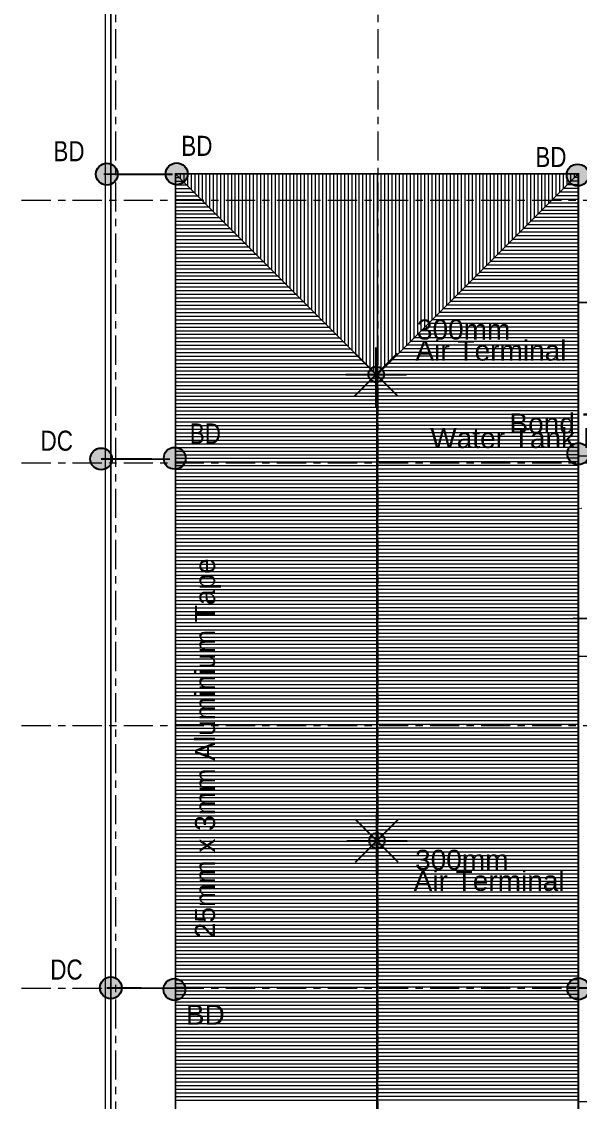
# Model space of a CAD drawing. Header units: millimetres. Extents: x -102814 to 1322625, y 211403 to 563075.
# Drawn here: x 841822 to 857117, y 324531 to 354141 of the extents above; entities that cross this region are included whole.
import ezdxf

# ---------------------------------------------------------------- set-up
doc = ezdxf.new("R2010")
doc.units = ezdxf.units.MM
doc.header["$LTSCALE"] = 100
for name, pattern in [('HIDDEN', [9.525, 6.35, -3.175]), ('HIDDEN2', [4.7625, 3.175, -1.5875]), ('IDA - Grid Line', [14, 8, -2, 2, -2])]:
    doc.linetypes.add(name, pattern=pattern)
doc.layers.add('0-1', color=8, linetype='Continuous', lineweight=5)
doc.layers.add('E-_LGTN----_E-', color=1, linetype='Continuous')
doc.layers.add('E-Lgtn----E', color=240, linetype='Continuous')
doc.styles.add('Arial', font='arial.ttf', dxfattribs={"height": 375})
doc.linetypes.add('FENCELINE2', pattern='A,6.35,-2.54,[132,ltypeshp.shx,S=2.54,R=0,X=-2.54,Y=0],-2.54,25.4', length=36.83)

# ---------------------------------------------------------------- blocks, each defined once
blk = doc.blocks.new('blk2 roof 1082023')
at = {"layer": '0-1', "linetype": 'IDA - Grid Line'}
for p, q in [((-36000, 8289), (-36000, -83807)), ((-28800, 8289), (-28800, -83807)), ((-38572, -21600), (7184, -21600)), ((-38572, -28800), (7184, -28800)), ((-38572, -36000), (7184, -36000)), ((-38572, -43200), (7310, -43200))]:
    blk.add_line(p, q, dxfattribs=at)
at = {"layer": '0-1'}
for p, q in [((-36275, -79475), (-36275, 275)), ((-36125, 125), (-36125, -79325)), ((-34350, -20875), (-34350, -20875)), ((-28828, -26397), (-34350, -20875)), ((-23307, -20875), (-34350, -20875)), ((-34350, -20875), (-28828, -26397)), ((-34350, -20875), (-34350, -58350)), ((-34350, -20975), (-34250, -20975)), ((-34321, -20875), (-34321, -20904)), ((-34221, -20875), (-34221, -21004)), ((-34121, -20875), (-34121, -21104)), ((-34021, -20875), (-34021, -21204)), ((-33921, -20875), (-33921, -21304)), ((-33821, -20875), (-33821, -21404)), ((-33721, -20875), (-33721, -21504)), ((-33621, -20875), (-33621, -21604)), ((-33521, -20875), (-33521, -21704)), ((-33421, -20875), (-33421, -21804)), ((-33321, -20875), (-33321, -21904)), ((-33221, -20875), (-33221, -22004)), ((-33121, -20875), (-33121, -22104)), ((-33021, -20875), (-33021, -22204)), ((-32921, -20875), (-32921, -22304)), ((-32821, -20875), (-32821, -22404)), ((-32721, -20875), (-32721, -22504)), ((-32621, -20875), (-32621, -22604)), ((-32521, -20875), (-32521, -22704)), ((-32421, -20875), (-32421, -22804)), ((-32321, -20875), (-32321, -22904)), ((-32221, -20875), (-32221, -23004)), ((-32121, -20875), (-32121, -23104)), ((-32021, -20875), (-32021, -23204)), ((-31921, -20875), (-31921, -23304)), ((-31821, -20875), (-31821, -23404)), ((-31721, -20875), (-31721, -23504)), ((-31621, -20875), (-31621, -23604)), ((-31521, -20875), (-31521, -23704)), ((-31421, -20875), (-31421, -23804)), ((-31321, -20875), (-31321, -23904)), ((-31221, -20875), (-31221, -24004)), ((-31121, -20875), (-31121, -24104)), ((-31021, -20875), (-31021, -24204)), ((-30921, -20875), (-30921, -24304)), ((-30821, -20875), (-30821, -24404)), ((-30721, -20875), (-30721, -24504)), ((-30621, -20875), (-30621, -24604)), ((-30521, -20875), (-30521, -24704)), ((-30421, -20875), (-30421, -24804)), ((-30321, -20875), (-30321, -24904)), ((-30221, -20875), (-30221, -25004)), ((-30121, -20875), (-30121, -25104)), ((-30021, -20875), (-30021, -25204)), ((-29921, -20875), (-29921, -25304)), ((-29821, -20875), (-29821, -25404)), ((-29721, -20875), (-29721, -25504)), ((-29621, -20875), (-29621, -25604)), ((-29521, -20875), (-29521, -25704)), ((-29421, -20875), (-29421, -25804)), ((-29321, -20875), (-29321, -25904)), ((-29221, -20875), (-29221, -26004)), ((-29121, -20875), (-29121, -26104)), ((-29021, -20875), (-29021, -26204)), ((-28921, -20875), (-28921, -26304)), ((-23307, -20875), (-28828, -26397)), ((-28828, -26397), (-23307, -20875)), ((-28821, -20875), (-28821, -26389)), ((-28721, -20875), (-28721, -26289)), ((-28621, -20875), (-28621, -26189)), ((-28521, -20875), (-28521, -26089)), ((-28421, -20875), (-28421, -25989)), ((-28321, -20875), (-28321, -25889)), ((-28221, -20875), (-28221, -25789)), ((-28121, -20875), (-28121, -25689)), ((-28021, -20875), (-28021, -25589)), ((-27921, -20875), (-27921, -25489)), ((-27821, -20875), (-27821, -25389)), ((-27721, -20875), (-27721, -25289)), ((-27621, -20875), (-27621, -25189)), ((-27521, -20875), (-27521, -25089)), ((-27421, -20875), (-27421, -24989)), ((-27321, -20875), (-27321, -24889)), ((-27221, -20875), (-27221, -24789)), ((-27121, -20875), (-27121, -24689)), ((-27021, -20875), (-27021, -24589)), ((-26921, -20875), (-26921, -24489)), ((-26821, -20875), (-26821, -24389)), ((-26721, -20875), (-26721, -24289)), ((-26621, -20875), (-26621, -24189)), ((-26521, -20875), (-26521, -24089)), ((-26421, -20875), (-26421, -23989)), ((-26321, -20875), (-26321, -23889)), ((-26221, -20875), (-26221, -23789)), ((-26121, -20875), (-26121, -23689)), ((-26021, -20875), (-26021, -23589)), ((-25921, -20875), (-25921, -23489)), ((-25821, -20875), (-25821, -23389)), ((-25721, -20875), (-25721, -23289)), ((-25621, -20875), (-25621, -23189)), ((-25521, -20875), (-25521, -23089)), ((-25421, -20875), (-25421, -22989)), ((-25321, -20875), (-25321, -22889)), ((-25221, -20875), (-25221, -22789)), ((-25121, -20875), (-25121, -22689)), ((-25021, -20875), (-25021, -22589)), ((-24921, -20875), (-24921, -22489)), ((-24821, -20875), (-24821, -22389)), ((-24721, -20875), (-24721, -22289)), ((-24621, -20875), (-24621, -22189)), ((-24521, -20875), (-24521, -22089)), ((-24421, -20875), (-24421, -21989)), ((-24321, -20875), (-24321, -21889)), ((-24221, -20875), (-24221, -21789)), ((-24121, -20875), (-24121, -21689)), ((-24021, -20875), (-24021, -21589)), ((-23921, -20875), (-23921, -21489)), ((-23821, -20875), (-23821, -21389)), ((-23721, -20875), (-23721, -21289)), ((-23621, -20875), (-23621, -21189)), ((-23521, -20875), (-23521, -21089)), ((-23421, -20875), (-23421, -20989)), ((-23307, -20975), (-23407, -20975)), ((-23321, -20875), (-23321, -20889)), ((-23307, -20875), (-23307, -20875)), ((-23307, -58350), (-23307, -20875)), ((-34350, -21075), (-34150, -21075)), ((-34350, -21175), (-34050, -21175)), ((-34350, -21275), (-33950, -21275)), ((-23307, -21275), (-23707, -21275)), ((-23307, -21175), (-23607, -21175)), ((-23307, -21075), (-23507, -21075)), ((-34350, -21375), (-33850, -21375)), ((-34350, -21475), (-33750, -21475)), ((-34350, -21575), (-33650, -21575)), ((-23307, -21575), (-24007, -21575)), ((-23307, -21475), (-23907, -21475)), ((-23307, -21375), (-23807, -21375)), ((-34350, -21675), (-33550, -21675)), ((-34350, -21775), (-33450, -21775)), ((-34350, -21875), (-33350, -21875)), ((-23307, -21875), (-24307, -21875)), ((-23307, -21775), (-24207, -21775)), ((-23307, -21675), (-24107, -21675)), ((-34350, -21975), (-33250, -21975)), ((-34350, -22075), (-33150, -22075)), ((-34350, -22175), (-33050, -22175)), ((-23307, -22175), (-24607, -22175)), ((-23307, -22075), (-24507, -22075)), ((-23307, -21975), (-24407, -21975)), ((-34350, -22275), (-32950, -22275)), ((-34350, -22375), (-32850, -22375)), ((-34350, -22475), (-32750, -22475)), ((-23307, -22475), (-24907, -22475)), ((-23307, -22375), (-24807, -22375)), ((-23307, -22275), (-24707, -22275)), ((-34350, -22575), (-32650, -22575)), ((-34350, -22675), (-32550, -22675)), ((-34350, -22775), (-32450, -22775)), ((-23307, -22775), (-25207, -22775)), ((-23307, -22675), (-25107, -22675)), ((-23307, -22575), (-25007, -22575)), ((-34350, -22875), (-32350, -22875)), ((-34350, -22975), (-32250, -22975)), ((-34350, -23075), (-32150, -23075)), ((-23307, -23075), (-25507, -23075)), ((-23307, -22975), (-25407, -22975)), ((-23307, -22875), (-25307, -22875)), ((-34350, -23175), (-32050, -23175)), ((-34350, -23275), (-31950, -23275)), ((-34350, -23375), (-31850, -23375)), ((-23307, -23375), (-25807, -23375)), ((-23307, -23275), (-25707, -23275)), ((-23307, -23175), (-25607, -23175)), ((-34350, -23475), (-31750, -23475)), ((-34350, -23575), (-31650, -23575)), ((-34350, -23675), (-31550, -23675)), ((-23307, -23675), (-26107, -23675)), ((-23307, -23575), (-26007, -23575)), ((-23307, -23475), (-25907, -23475)), ((-34350, -23775), (-31450, -23775)), ((-34350, -23875), (-31350, -23875)), ((-34350, -23975), (-31250, -23975)), ((-23307, -23975), (-26407, -23975)), ((-23307, -23875), (-26307, -23875)), ((-23307, -23775), (-26207, -23775)), ((-34350, -24075), (-31150, -24075)), ((-34350, -24175), (-31050, -24175)), ((-34350, -24275), (-30950, -24275)), ((-23307, -24275), (-26707, -24275)), ((-23307, -24175), (-26607, -24175)), ((-23307, -24075), (-26507, -24075)), ((-34350, -24375), (-30850, -24375)), ((-34350, -24475), (-30750, -24475)), ((-34350, -24575), (-30650, -24575)), ((-23307, -24575), (-27007, -24575)), ((-23307, -24475), (-26907, -24475)), ((-23307, -24375), (-26807, -24375)), ((-34350, -24675), (-30550, -24675)), ((-34350, -24775), (-30450, -24775)), ((-23307, -24775), (-27207, -24775)), ((-23307, -24675), (-27107, -24675)), ((-34350, -24875), (-30350, -24875)), ((-34350, -24975), (-30250, -24975)), ((-34350, -25075), (-30150, -25075)), ((-23307, -25075), (-27507, -25075)), ((-23307, -24975), (-27407, -24975)), ((-23307, -24875), (-27307, -24875)), ((-34350, -25175), (-30050, -25175)), ((-34350, -25275), (-29950, -25275)), ((-34350, -25375), (-29850, -25375)), ((-23307, -25375), (-27807, -25375)), ((-23307, -25275), (-27707, -25275)), ((-23307, -25175), (-27607, -25175)), ((-34350, -25475), (-29750, -25475)), ((-34350, -25575), (-29650, -25575)), ((-34350, -25675), (-29550, -25675)), ((-23307, -25675), (-28107, -25675)), ((-23307, -25575), (-28007, -25575)), ((-23307, -25475), (-27907, -25475)), ((-34350, -25775), (-29450, -25775)), ((-34350, -25875), (-29350, -25875)), ((-34350, -25975), (-29250, -25975)), ((-23307, -25975), (-28407, -25975)), ((-23307, -25875), (-28307, -25875)), ((-23307, -25775), (-28207, -25775)), ((-34350, -26075), (-29150, -26075)), ((-34350, -26175), (-29050, -26175)), ((-34350, -26275), (-28950, -26275)), ((-23307, -26275), (-28707, -26275)), ((-23307, -26175), (-28607, -26175)), ((-23307, -26075), (-28507, -26075)), ((-34350, -26375), (-28850, -26375)), ((-34350, -26475), (-28828, -26475)), ((-34350, -26575), (-28828, -26575)), ((-28828, -26397), (-28828, -52829)), ((-28828, -52829), (-28828, -26397)), ((-23307, -26475), (-28828, -26475)), ((-23307, -26575), (-28828, -26575)), ((-23307, -26375), (-28807, -26375)), ((-34350, -26675), (-28828, -26675)), ((-34350, -26775), (-28828, -26775)), ((-34350, -26875), (-28828, -26875)), ((-23307, -26675), (-28828, -26675)), ((-23307, -26775), (-28828, -26775)), ((-23307, -26875), (-28828, -26875)), ((-34350, -26975), (-28828, -26975)), ((-34350, -27075), (-28828, -27075)), ((-34350, -27175), (-28828, -27175)), ((-23307, -26975), (-28828, -26975)), ((-23307, -27075), (-28828, -27075)), ((-23307, -27175), (-28828, -27175)), ((-34350, -27275), (-28828, -27275)), ((-34350, -27375), (-28828, -27375)), ((-34350, -27475), (-28828, -27475)), ((-23307, -27275), (-28828, -27275)), ((-23307, -27375), (-28828, -27375)), ((-23307, -27475), (-28828, -27475)), ((-34350, -27575), (-28828, -27575)), ((-34350, -27675), (-28828, -27675)), ((-34350, -27775), (-28828, -27775)), ((-23307, -27575), (-28828, -27575)), ((-23307, -27675), (-28828, -27675)), ((-23307, -27775), (-28828, -27775)), ((-34350, -27875), (-28828, -27875)), ((-34350, -27975), (-28828, -27975)), ((-34350, -28075), (-28828, -28075)), ((-23307, -27875), (-28828, -27875)), ((-23307, -27975), (-28828, -27975)), ((-23307, -28075), (-28828, -28075)), ((-34350, -28175), (-28828, -28175)), ((-34350, -28275), (-28828, -28275)), ((-34350, -28375), (-28828, -28375)), ((-23307, -28175), (-28828, -28175)), ((-23307, -28275), (-28828, -28275)), ((-23307, -28375), (-28828, -28375)), ((-34350, -28475), (-28828, -28475)), ((-34350, -28575), (-28828, -28575)), ((-34350, -28675), (-28828, -28675)), ((-23307, -28475), (-28828, -28475)), ((-23307, -28575), (-28828, -28575)), ((-23307, -28675), (-28828, -28675)), ((-34350, -28775), (-28828, -28775)), ((-34350, -28875), (-28828, -28875)), ((-34350, -28975), (-28828, -28975)), ((-23307, -28775), (-28828, -28775)), ((-23307, -28875), (-28828, -28875)), ((-23307, -28975), (-28828, -28975)), ((-34350, -29075), (-28828, -29075)), ((-34350, -29175), (-28828, -29175)), ((-34350, -29275), (-28828, -29275)), ((-23307, -29075), (-28828, -29075)), ((-23307, -29175), (-28828, -29175)), ((-23307, -29275), (-28828, -29275)), ((-34350, -29375), (-28828, -29375)), ((-34350, -29475), (-28828, -29475)), ((-34350, -29575), (-28828, -29575)), ((-23307, -29375), (-28828, -29375)), ((-23307, -29475), (-28828, -29475)), ((-23307, -29575), (-28828, -29575)), ((-34350, -29675), (-28828, -29675)), ((-34350, -29775), (-28828, -29775)), ((-34350, -29875), (-28828, -29875)), ((-23307, -29675), (-28828, -29675)), ((-23307, -29775), (-28828, -29775)), ((-23307, -29875), (-28828, -29875)), ((-23307, -29760), (-23307, -30047)), ((-34350, -29975), (-28828, -29975)), ((-34350, -30075), (-28828, -30075)), ((-34350, -30175), (-28828, -30175)), ((-23307, -29975), (-28828, -29975)), ((-23307, -30075), (-28828, -30075)), ((-23307, -30175), (-28828, -30175)), ((-34350, -30275), (-28828, -30275)), ((-34350, -30375), (-28828, -30375)), ((-34350, -30475), (-28828, -30475)), ((-23307, -30275), (-28828, -30275)), ((-23307, -30375), (-28828, -30375)), ((-23307, -30475), (-28828, -30475)), ((-34350, -30575), (-28828, -30575)), ((-34350, -30675), (-28828, -30675)), ((-34350, -30775), (-28828, -30775)), ((-23307, -30575), (-28828, -30575)), ((-23307, -30675), (-28828, -30675)), ((-23307, -30775), (-28828, -30775)), ((-34350, -30875), (-28828, -30875)), ((-34350, -30975), (-28828, -30975)), ((-34350, -31075), (-28828, -31075)), ((-23307, -30875), (-28828, -30875)), ((-23307, -30975), (-28828, -30975)), ((-23307, -31075), (-28828, -31075)), ((-34350, -31175), (-28828, -31175)), ((-34350, -31275), (-28828, -31275)), ((-34350, -31375), (-28828, -31375)), ((-23307, -31175), (-28828, -31175)), ((-23307, -31275), (-28828, -31275)), ((-23307, -31375), (-28828, -31375)), ((-34350, -31475), (-28828, -31475)), ((-34350, -31575), (-28828, -31575)), ((-34350, -31675), (-28828, -31675)), ((-23307, -31475), (-28828, -31475)), ((-23307, -31575), (-28828, -31575)), ((-23307, -31675), (-28828, -31675)), ((-34350, -31775), (-28828, -31775)), ((-34350, -31875), (-28828, -31875)), ((-34350, -31975), (-28828, -31975)), ((-23307, -31775), (-28828, -31775)), ((-23307, -31875), (-28828, -31875)), ((-23307, -31975), (-28828, -31975)), ((-34350, -32075), (-28828, -32075)), ((-34350, -32175), (-28828, -32175)), ((-23307, -32075), (-28828, -32075)), ((-23307, -32175), (-28828, -32175)), ((-34350, -32275), (-28828, -32275)), ((-34350, -32375), (-28828, -32375)), ((-34350, -32475), (-28828, -32475)), ((-23307, -32275), (-28828, -32275)), ((-23307, -32375), (-28828, -32375)), ((-23307, -32475), (-28828, -32475)), ((-34350, -32575), (-28828, -32575)), ((-34350, -32675), (-28828, -32675)), ((-34350, -32775), (-28828, -32775)), ((-23307, -32575), (-28828, -32575)), ((-23307, -32675), (-28828, -32675)), ((-23307, -32775), (-28828, -32775)), ((-34350, -32875), (-28828, -32875)), ((-34350, -32975), (-28828, -32975)), ((-34350, -33075), (-28828, -33075)), ((-23307, -32875), (-28828, -32875)), ((-23307, -32975), (-28828, -32975)), ((-23307, -33075), (-28828, -33075)), ((-34350, -33175), (-28828, -33175)), ((-34350, -33275), (-28828, -33275)), ((-34350, -33375), (-28828, -33375)), ((-23307, -33175), (-28828, -33175)), ((-23307, -33275), (-28828, -33275)), ((-23307, -33375), (-28828, -33375)), ((-34350, -33475), (-28828, -33475)), ((-34350, -33575), (-28828, -33575)), ((-34350, -33675), (-28828, -33675)), ((-23307, -33475), (-28828, -33475)), ((-23307, -33575), (-28828, -33575)), ((-23307, -33675), (-28828, -33675)), ((-34350, -33775), (-28828, -33775)), ((-34350, -33875), (-28828, -33875)), ((-34350, -33975), (-28828, -33975)), ((-23307, -33775), (-28828, -33775)), ((-23307, -33875), (-28828, -33875)), ((-23307, -33975), (-28828, -33975)), ((-34350, -34075), (-28828, -34075)), ((-34350, -34175), (-28828, -34175)), ((-34350, -34275), (-28828, -34275)), ((-23307, -34075), (-28828, -34075)), ((-23307, -34175), (-28828, -34175)), ((-23307, -34275), (-28828, -34275)), ((-34350, -34375), (-28828, -34375)), ((-34350, -34475), (-28828, -34475)), ((-34350, -34575), (-28828, -34575)), ((-23307, -34375), (-28828, -34375)), ((-23307, -34475), (-28828, -34475)), ((-23307, -34575), (-28828, -34575)), ((-34350, -34675), (-28828, -34675)), ((-34350, -34775), (-28828, -34775)), ((-34350, -34875), (-28828, -34875)), ((-23307, -34675), (-28828, -34675)), ((-23307, -34775), (-28828, -34775)), ((-23307, -34875), (-28828, -34875)), ((-34350, -34975), (-28828, -34975)), ((-34350, -35075), (-28828, -35075)), ((-34350, -35175), (-28828, -35175)), ((-23307, -34975), (-28828, -34975)), ((-23307, -35075), (-28828, -35075)), ((-23307, -35175), (-28828, -35175)), ((-34350, -35275), (-28828, -35275)), ((-34350, -35375), (-28828, -35375)), ((-34350, -35475), (-28828, -35475)), ((-23307, -35275), (-28828, -35275)), ((-23307, -35375), (-28828, -35375)), ((-23307, -35475), (-28828, -35475)), ((-34350, -35575), (-28828, -35575)), ((-34350, -35675), (-28828, -35675)), ((-34350, -35775), (-28828, -35775)), ((-23307, -35575), (-28828, -35575)), ((-23307, -35675), (-28828, -35675)), ((-23307, -35775), (-28828, -35775)), ((-34350, -35875), (-28828, -35875)), ((-34350, -35975), (-28828, -35975)), ((-34350, -36075), (-28828, -36075)), ((-23307, -35875), (-28828, -35875)), ((-23307, -35975), (-28828, -35975)), ((-23307, -36075), (-28828, -36075)), ((-34350, -36175), (-28828, -36175)), ((-34350, -36275), (-28828, -36275)), ((-34350, -36375), (-28828, -36375)), ((-23307, -36175), (-28828, -36175)), ((-23307, -36275), (-28828, -36275)), ((-23307, -36375), (-28828, -36375)), ((-34350, -36475), (-28828, -36475)), ((-34350, -36575), (-28828, -36575)), ((-34350, -36675), (-28828, -36675)), ((-23307, -36475), (-28828, -36475)), ((-23307, -36575), (-28828, -36575)), ((-23307, -36675), (-28828, -36675)), ((-34350, -36775), (-28828, -36775)), ((-34350, -36875), (-28828, -36875)), ((-34350, -36975), (-28828, -36975)), ((-23307, -36775), (-28828, -36775)), ((-23307, -36875), (-28828, -36875)), ((-23307, -36975), (-28828, -36975)), ((-34350, -37075), (-28828, -37075)), ((-34350, -37175), (-28828, -37175)), ((-34350, -37275), (-28828, -37275)), ((-23307, -37075), (-28828, -37075)), ((-23307, -37175), (-28828, -37175)), ((-23307, -37275), (-28828, -37275)), ((-34350, -37375), (-28828, -37375)), ((-34350, -37475), (-28828, -37475)), ((-34350, -37575), (-28828, -37575)), ((-23307, -37375), (-28828, -37375)), ((-23307, -37475), (-28828, -37475)), ((-23307, -37575), (-28828, -37575)), ((-34350, -37675), (-28828, -37675)), ((-34350, -37775), (-28828, -37775)), ((-34350, -37875), (-28828, -37875)), ((-23307, -37675), (-28828, -37675)), ((-23307, -37775), (-28828, -37775)), ((-23307, -37875), (-28828, -37875)), ((-34350, -37975), (-28828, -37975)), ((-34350, -38075), (-28828, -38075)), ((-34350, -38175), (-28828, -38175)), ((-23307, -37975), (-28828, -37975)), ((-23307, -38075), (-28828, -38075)), ((-23307, -38175), (-28828, -38175)), ((-34350, -38275), (-28828, -38275)), ((-34350, -38375), (-28828, -38375)), ((-34350, -38475), (-28828, -38475)), ((-23307, -38275), (-28828, -38275)), ((-23307, -38375), (-28828, -38375)), ((-23307, -38475), (-28828, -38475)), ((-34350, -38575), (-28828, -38575)), ((-34350, -38675), (-28828, -38675)), ((-34350, -38775), (-28828, -38775)), ((-23307, -38575), (-28828, -38575)), ((-23307, -38675), (-28828, -38675)), ((-23307, -38775), (-28828, -38775)), ((-34350, -38875), (-28828, -38875)), ((-34350, -38975), (-28828, -38975)), ((-34350, -39075), (-28828, -39075)), ((-23307, -38875), (-28828, -38875)), ((-23307, -38975), (-28828, -38975)), ((-23307, -39075), (-28828, -39075)), ((-34350, -39175), (-28828, -39175)), ((-34350, -39275), (-28828, -39275)), ((-34350, -39375), (-28828, -39375)), ((-23307, -39175), (-28828, -39175)), ((-23307, -39275), (-28828, -39275)), ((-23307, -39375), (-28828, -39375)), ((-34350, -39475), (-28828, -39475)), ((-34350, -39575), (-28828, -39575)), ((-34350, -39675), (-28828, -39675)), ((-23307, -39475), (-28828, -39475)), ((-23307, -39575), (-28828, -39575)), ((-23307, -39675), (-28828, -39675)), ((-34350, -39775), (-28828, -39775)), ((-34350, -39875), (-28828, -39875)), ((-23307, -39775), (-28828, -39775)), ((-23307, -39875), (-28828, -39875)), ((-34350, -39975), (-28828, -39975)), ((-34350, -40075), (-28828, -40075)), ((-34350, -40175), (-28828, -40175)), ((-23307, -39975), (-28828, -39975)), ((-23307, -40075), (-28828, -40075)), ((-23307, -40175), (-28828, -40175)), ((-34350, -40275), (-28828, -40275)), ((-34350, -40375), (-28828, -40375)), ((-34350, -40475), (-28828, -40475)), ((-23307, -40275), (-28828, -40275)), ((-23307, -40375), (-28828, -40375)), ((-23307, -40475), (-28828, -40475)), ((-34350, -40575), (-28828, -40575)), ((-34350, -40675), (-28828, -40675)), ((-34350, -40775), (-28828, -40775)), ((-23307, -40575), (-28828, -40575)), ((-23307, -40675), (-28828, -40675)), ((-23307, -40775), (-28828, -40775)), ((-34350, -40875), (-28828, -40875)), ((-34350, -40975), (-28828, -40975)), ((-34350, -41075), (-28828, -41075)), ((-23307, -40875), (-28828, -40875)), ((-23307, -40975), (-28828, -40975)), ((-23307, -41075), (-28828, -41075)), ((-34350, -41175), (-28828, -41175)), ((-34350, -41275), (-28828, -41275)), ((-34350, -41375), (-28828, -41375)), ((-23307, -41175), (-28828, -41175)), ((-23307, -41275), (-28828, -41275)), ((-23307, -41375), (-28828, -41375)), ((-34350, -41475), (-28828, -41475)), ((-34350, -41575), (-28828, -41575)), ((-34350, -41675), (-28828, -41675)), ((-23307, -41475), (-28828, -41475)), ((-23307, -41575), (-28828, -41575)), ((-23307, -41675), (-28828, -41675)), ((-34350, -41775), (-28828, -41775)), ((-34350, -41875), (-28828, -41875)), ((-34350, -41975), (-28828, -41975)), ((-23307, -41775), (-28828, -41775)), ((-23307, -41875), (-28828, -41875)), ((-23307, -41975), (-28828, -41975)), ((-34350, -42075), (-28828, -42075)), ((-34350, -42175), (-28828, -42175)), ((-34350, -42275), (-28828, -42275)), ((-23307, -42075), (-28828, -42075)), ((-23307, -42175), (-28828, -42175)), ((-23307, -42275), (-28828, -42275)), ((-34350, -42375), (-28828, -42375)), ((-34350, -42475), (-28828, -42475)), ((-34350, -42575), (-28828, -42575)), ((-23307, -42375), (-28828, -42375)), ((-23307, -42475), (-28828, -42475)), ((-23307, -42575), (-28828, -42575)), ((-34350, -42675), (-28828, -42675)), ((-34350, -42775), (-28828, -42775)), ((-34350, -42875), (-28828, -42875)), ((-23307, -42675), (-28828, -42675)), ((-23307, -42775), (-28828, -42775)), ((-23307, -42875), (-28828, -42875)), ((-34350, -42975), (-28828, -42975)), ((-34350, -43075), (-28828, -43075)), ((-34350, -43175), (-28828, -43175)), ((-23307, -42975), (-28828, -42975)), ((-23307, -43075), (-28828, -43075)), ((-23307, -43175), (-28828, -43175)), ((-34350, -43275), (-28828, -43275)), ((-34350, -43375), (-28828, -43375)), ((-34350, -43475), (-28828, -43475)), ((-23307, -43275), (-28828, -43275)), ((-23307, -43375), (-28828, -43375)), ((-23307, -43475), (-28828, -43475)), ((-34350, -43575), (-28828, -43575)), ((-34350, -43675), (-28828, -43675)), ((-34350, -43775), (-28828, -43775)), ((-23307, -43575), (-28828, -43575)), ((-23307, -43675), (-28828, -43675)), ((-23307, -43775), (-28828, -43775)), ((-34350, -43875), (-28828, -43875)), ((-34350, -43975), (-28828, -43975)), ((-34350, -44075), (-28828, -44075)), ((-23307, -43875), (-28828, -43875)), ((-23307, -43975), (-28828, -43975)), ((-23307, -44075), (-28828, -44075)), ((-34350, -44175), (-28828, -44175)), ((-34350, -44275), (-28828, -44275)), ((-34350, -44375), (-28828, -44375)), ((-23307, -44175), (-28828, -44175)), ((-23307, -44275), (-28828, -44275)), ((-23307, -44375), (-28828, -44375)), ((-34350, -44475), (-28828, -44475)), ((-34350, -44575), (-28828, -44575)), ((-34350, -44675), (-28828, -44675)), ((-23307, -44475), (-28828, -44475)), ((-23307, -44575), (-28828, -44575)), ((-23307, -44675), (-28828, -44675)), ((-34350, -44775), (-28828, -44775)), ((-34350, -44875), (-28828, -44875)), ((-34350, -44975), (-28828, -44975)), ((-23307, -44775), (-28828, -44775)), ((-23307, -44875), (-28828, -44875)), ((-23307, -44975), (-28828, -44975)), ((-34350, -45075), (-28828, -45075)), ((-34350, -45175), (-28828, -45175)), ((-34350, -45275), (-28828, -45275)), ((-23307, -45075), (-28828, -45075)), ((-23307, -45175), (-28828, -45175)), ((-23307, -45275), (-28828, -45275)), ((-34350, -45375), (-28828, -45375)), ((-34350, -45475), (-28828, -45475)), ((-34350, -45575), (-28828, -45575)), ((-23307, -45375), (-28828, -45375)), ((-23307, -45475), (-28828, -45475)), ((-23307, -45575), (-28828, -45575)), ((-34350, -45675), (-28828, -45675)), ((-34350, -45775), (-28828, -45775)), ((-34350, -45875), (-28828, -45875)), ((-23307, -45675), (-28828, -45675)), ((-23307, -45775), (-28828, -45775)), ((-23307, -45875), (-28828, -45875)), ((-34350, -45975), (-28828, -45975)), ((-34350, -46075), (-28828, -46075)), ((-34350, -46175), (-28828, -46175)), ((-23307, -45975), (-28828, -45975)), ((-23307, -46075), (-28828, -46075)), ((-23307, -46175), (-28828, -46175)), ((-34350, -46275), (-28828, -46275)), ((-23307, -46275), (-28828, -46275))]:
    blk.add_line(p, q, dxfattribs=at)
at = {"layer": '0-1', "linetype": 'FENCELINE2'}
for p, q in [((-23307, -34110), (-23307, -28610)), ((-23307, -28610), (-17707, -28610)), ((-17707, -34110), (-23307, -34110)), ((-15457, -34110), (-23307, -34110)), ((-23307, -34110), (-23307, -46310)), ((-23307, -46310), (-15457, -46310))]:
    blk.add_line(p, q, dxfattribs=at)
at = {"layer": '0-1'}
blk.add_solid([(-23207, -30030), (-23207, -30063), (-23307, -30047)], dxfattribs=at)
blk = doc.blocks.new('LTNG ROD')
at = {"linetype": 'Continuous'}
h = blk.add_hatch(color=30, dxfattribs=at)
h.dxf.hatch_style = 1
edge = h.paths.add_edge_path()
edge.add_arc((-117, -117), 264, 140.1455, 500.1455)
at = {"color": 30, "linetype": 'Continuous'}
blk.add_circle((-117, -117), 264, dxfattribs=at)
at = {"layer": 'E-_LGTN----_E-', "color": 30, "linetype": 'ByBlock'}
for p, q in [((-117, -1261), (-117, 805)), ((613, -848), (-848, 613)), ((-848, -848), (613, 613)), ((-1150, -117), (916, -117))]:
    blk.add_line(p, q, dxfattribs=at)
blk = doc.blocks.new('JOINT')
at = {"linetype": 'Continuous'}
h = blk.add_hatch(color=256, dxfattribs=at)
h.dxf.hatch_style = 1
edge = h.paths.add_edge_path()
edge.add_arc((0, 27), 156, 0, 360)
blk.add_circle((0, 27), 156, dxfattribs=at)

msp = doc.modelspace()

# ---------------------------------------------------------------- linework, layer by layer
at = {"layer": 'E-Lgtn----E', "color": 6, "linetype": 'HIDDEN', "ltscale": 120, "const_width": 50}
msp.add_lwpolyline([(866171.2, 342328.7), (866171.2, 352601.1), (858944.6, 352601.1), (858944.6, 371104.8), (844269.4, 371104.8), (844269.4, 291509.4)], dxfattribs=at)
at = {"layer": 'E-Lgtn----E', "color": 6, "linetype": 'HIDDEN', "ltscale": 80, "const_width": 50}
for points in [[(844071.6, 349955.6), (845963.6, 349951.4)], [(843999.4, 342147.5), (845891.3, 342143.3)], [(844152.5, 327640.3), (846044.4, 327636.2)], [(873194.4, 327634), (857087.4, 327641.5)]]:
    msp.add_lwpolyline(points, dxfattribs=at)
at = {"layer": 'E-Lgtn----E', "linetype": 'HIDDEN2', "const_width": 50}
msp.add_lwpolyline([(846044.4, 349965.3), (857087.4, 349965.3), (857087.4, 312490.3), (846044.4, 312490.3)], close=True, dxfattribs=at)
for points in [[(851583, 312490.3), (851583, 349965.3)], [(858556.7, 337761.6), (856952.8, 337775.4)]]:
    msp.add_lwpolyline(points, dxfattribs=at)
at = {"layer": 'E-Lgtn----E', "linetype": 'HIDDEN2'}
msp.add_lwpolyline([(859144.4, 346440.3, 50, 50, 0), (857087.4, 346440.3, 0, 0, 0)], format="xyseb", dxfattribs=at)

# ---------------------------------------------------------------- block references
at = {"layer": '0-1'}
msp.add_blockref('blk2 roof 1082023', (880394.4, 370840.3), dxfattribs=at)
at = {"layer": 'E-_LGTN----_E-', "xscale": 1.915351944354266, "yscale": 1.915351944354266, "zscale": 1.915351944354266, "rotation": 140.1455020179689}
for p in [(844193.1, 349997), (846107.3, 350005.5), (857101.9, 349973.6), (857121, 342330.5), (844036, 342187.6), (846053.3, 342205.2), (844303, 327684.4), (846044.4, 327640.3), (857121, 327655.9)]:
    msp.add_blockref('JOINT', p, dxfattribs=at)
at = {"layer": 'E-_LGTN----_E-', "linetype": 'ByBlock', "xscale": 0.8021887975160673, "yscale": 0.8021887975160673, "zscale": 0.8021887975160673}
for p in [(851638.8, 344559), (851660, 331771.5)]:
    msp.add_blockref('LTNG ROD', p, dxfattribs=at)

# ---------------------------------------------------------------- texts
at = {"layer": 'E-_LGTN----_E-', "style": 'Arial', "width": 0.8}
for s, p in [('BD', (846201, 350459)), ('BD', (842694.7, 350311.9)), ('BD', (855908.6, 350153.2)), ('DC', (842342.3, 342374.2)), ('BD', (846433.3, 342571.3)), ('DC', (842609.2, 327871))]:
    msp.add_text(s, height=550, dxfattribs=at).set_placement(p)
at = {"layer": 'E-_LGTN----_E-', "color": 7, "style": 'Arial'}
for s, p in [('300mm', (852661.6, 345422.5)), ('Air Terminal', (852622.2, 344845.2)), ('Bond To ', (855198.3, 342848.1)), ('Water Tank Fencing', (853028.6, 342447.7)), ('300mm', (852611.7, 330880.5)), ('Air Terminal', (852572.3, 330303.2))]:
    msp.add_text(s, height=550, dxfattribs=at).set_placement(p)
msp.add_text('25mm x 3mm Aluminium Tape', height=550, rotation=90, dxfattribs=at).set_placement((847125.2, 329006))
at = {"layer": 'E-_LGTN----_E-', "style": 'Arial'}
msp.add_text('BD', height=550, dxfattribs=at).set_placement((846326.7, 326633.6))

doc.saveas('drawing.dxf')
